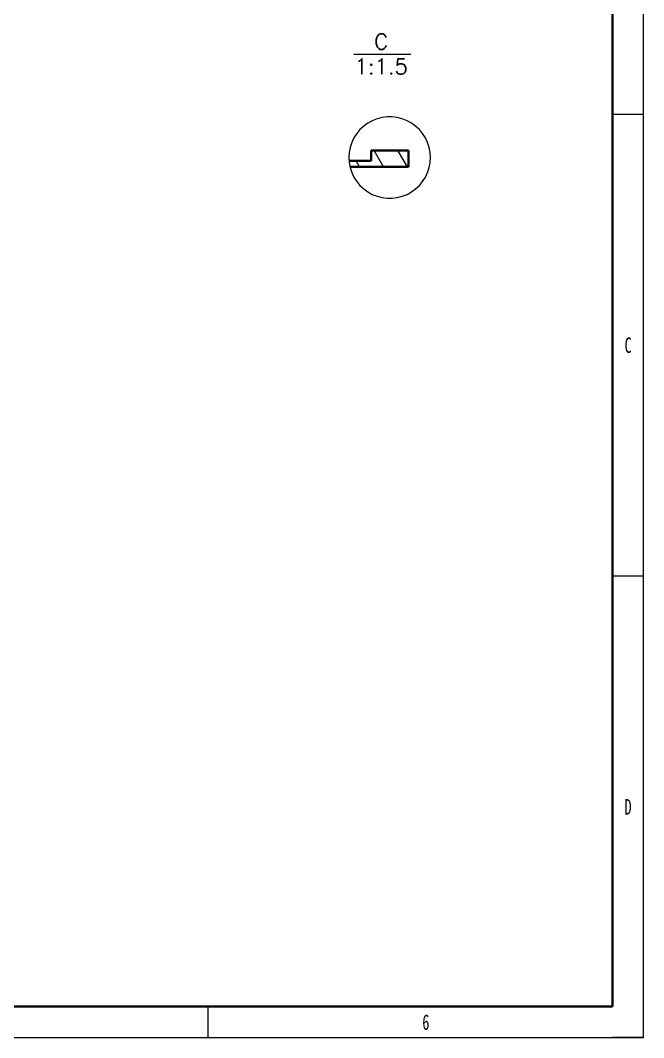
# Model space of a CAD drawing. Header units: millimetres. Extents: x -631 to 3210, y -561 to 2288.
# Drawn here: x 329.5 to 630, y -445.5 to 45.4 of the extents above; entities that cross this region are included whole.
import ezdxf
from ezdxf.enums import TextEntityAlignment as Align
from ezdxf.xclip import XClip

# ---------------------------------------------------------------- set-up
doc = ezdxf.new("R2010")
doc.units = ezdxf.units.MM
doc.header["$XCLIPFRAME"] = 2
doc.layers.get('0').update_dxf_attribs({"lineweight": 18})
for name, color, linetype, lineweight in [('尺寸线层', 3, 'Continuous', 18), ('粗实线层', 7, 'Continuous', 35), ('细实线层', 7, 'Continuous', 18)]:
    doc.layers.add(name, color=color, linetype=linetype, lineweight=lineweight)
doc.styles.get("Standard").update_dxf_attribs({"font": 'txt.shx', "bigfont": 'gbcbig.shx'})
doc.styles.add('标准', font='', dxfattribs={"width": 0.667})
doc.styles.get('标准').set_extended_font_data('宋体')

# ---------------------------------------------------------------- blocks, each defined once
blk = doc.blocks.new('*X1')
at = {"layer": '粗实线层'}
for p, q in [((205, -143.5), (205, 143.5)), ((-185, -143.5), (205, -143.5))]:
    blk.add_line(p, q, dxfattribs=at)
at = {"layer": '细实线层'}
for p, q in [((210, -148.5), (210, 148.5)), ((210, 0), (205, 0)), ((210, -74.25), (205, -74.25)), ((140, -148.5), (140, -143.5)), ((210, -148.5), (210, -143.5)), ((-210, -148.5), (210, -148.5)), ((210, -148.5), (205, -148.5))]:
    blk.add_line(p, q, dxfattribs=at)
at = {"layer": '尺寸线层', "style": '标准'}
for tag, height, width, p in [('T1', 2.5, 0.667, (-175, 146)), ('T2', 2.5, 0.667, (-105, 146)), ('T3', 2.5, 0.667, (-35, 146)), ('T4', 2.5, 0.667, (35, 146)), ('T5', 2.5, 0.667, (105, 146)), ('T6', 2.5, 0.667, (175, 146)), ('R1', 2.5, 0.667, (207.5, 111.38)), ('SQE', 3.5, 0.667, (-188.18, 80.99)), ('试制车间', 3.5, 0.28375, (-188.18, 73.99)), ('涂装车间（装配）', 3.5, 0.147264, (-188.18, 66.99)), ('涂装车间（涂装）', 3.5, 0.147264, (-188.18, 59.99)), ('国际内装车间', 3.5, 0.189302, (-188.18, 52.99)), ('地铁复合车间', 3.5, 0.186278, (-188.18, 46.02)), ('屏蔽门车间', 3.5, 0.225254, (-188.18, 39.14)), ('R2', 2.5, 0.667, (207.5, 37.12)), ('电器车间', 3.5, 0.292284, (-188.18, 32.21)), ('玻璃钢车间', 3.5, 0.225603, (-188.18, 25.29)), ('城轨内装车间', 3.5, 0.186278, (-188.18, 18.29)), ('不锈钢箱体车间', 3.5, 0.15932, (-188.18, 11.29)), ('门系统总装车间', 3.5, 0.161527, (-188.18, 4.29)), ('座椅厨房车间', 3.5, 0.186516, (-188.18, -2.71)), ('碳钢车间', 3.5, 0.28375, (-188.18, -9.71)), ('铝不锈钢车间', 3.5, 0.186397, (-188.18, -16.71)), ('风挡车间', 3.5, 0.284026, (-188.18, -23.71)), ('风道车间', 3.5, 0.284026, (-188.18, -30.71)), ('动车内装车间', 3.5, 0.186397, (-188.18, -37.71)), ('R3', 2.5, 0.667, (207.5, -37.12)), ('采购部', 3.5, 0.378308, (-188.18, -44.71)), ('检修服务部', 3.5, 0.223014, (-188.18, -51.71)), ('品管部', 3.5, 0.389426, (-188.18, -58.71)), ('生产保障部', 3.5, 0.223356, (-188.18, -65.71)), ('工业化部', 3.5, 0.281557, (-188.18, -72.71)), ('研发部', 3.5, 0.3788, (-188.18, -79.71)), ('旧底图总号', 3, 0.667, (-197.5, -100.5)), ('R4', 2.5, 0.667, (207.5, -111.38)), ('底图总号', 3, 0.667, (-197.5, -113.5)), ('签字', 3, 0.667, (-197.5, -126.5)), ('日期', 3, 0.667, (-197.5, -139.5)), ('B1', 2.5, 0.667, (-175, -146)), ('B2', 2.5, 0.667, (-105, -146)), ('B3', 2.5, 0.667, (-35, -146)), ('B4', 2.5, 0.667, (35, -146)), ('B5', 2.5, 0.667, (105, -146)), ('B6', 2.5, 0.667, (175, -146))]:
    blk.add_attdef(tag, text='', height=height, dxfattribs=dict(at, width=width)).set_placement(p, align=Align.MIDDLE_CENTER)
at = {"layer": '尺寸线层', "style": '标准', "width": 0.667}
blk.add_attdef('图号', text='', height=5.33, rotation=180, dxfattribs=at).set_placement((-160, 138.5), align=Align.MIDDLE_CENTER)
blk = doc.blocks.new('*X55')
at = {"layer": '细实线层', "color": 0}
blk.add_line((-13.75, 0), (13.75, 0), dxfattribs=at)
at = {"layer": '尺寸线层', "color": 0, "char_height": 7.5}
for s, insert, width, attachment_point in [('C', (-0.54, 2.25), 9.6429, 8), ('1:1.5', (-0.54, -2.25), 41.25, 2)]:
    blk.add_mtext(s, dxfattribs=dict(at, insert=insert, width=width, attachment_point=attachment_point))
blk = doc.blocks.new('*X56')
at = {"color": 7, "lineweight": 35}
for p, q in [((-2.28, 9.55), (-2.28, -4.58)), ((-0.78, 9.79), (-0.78, 4.42))]:
    blk.add_line(p, q, dxfattribs=at)
at = {"color": 7, "lineweight": 13, "ltscale": 0.043301}
blk.add_line((-2.28, 7.24), (-0.78, 8.1), dxfattribs=at)
at = {"color": 7, "lineweight": 13, "ltscale": 0.11547}
for p, q in [((-2.28, 1.46), (1.72, 3.77)), ((-2.28, -4.31), (1.72, -2))]:
    blk.add_line(p, q, dxfattribs=at)
at = {"color": 7, "lineweight": 35, "ltscale": 0.0625}
blk.add_line((1.72, 4.42), (-0.78, 4.42), dxfattribs=at)
at = {"color": 7, "lineweight": 35, "ltscale": 0.225}
blk.add_line((1.72, 4.42), (1.72, -4.58), dxfattribs=at)
at = {"color": 7, "lineweight": 35, "ltscale": 0.1}
blk.add_line((-2.28, -4.58), (1.72, -4.58), dxfattribs=at)

msp = doc.modelspace()

# ---------------------------------------------------------------- block references
ref = msp.add_blockref('*X1', (0, 0), dxfattribs=dict(xscale=3, yscale=3, zscale=3))
ref.add_attrib('B6', '6', dxfattribs={"layer": '尺寸线层', "height": 7.5, "style": '标准', "width": 0.667}).set_placement((525, -438), align=Align.MIDDLE_CENTER)
ref.add_attrib('R3', 'C', dxfattribs={"layer": '尺寸线层', "height": 7.5, "style": '标准', "width": 0.667}).set_placement((622.5, -111.375), align=Align.MIDDLE_CENTER)
ref.add_attrib('R4', 'D', dxfattribs={"layer": '尺寸线层', "height": 7.5, "style": '标准', "width": 0.667}).set_placement((622.5, -334.125), align=Align.MIDDLE_CENTER)
msp.add_blockref('*X55', (504.029, 29.131))
ref = msp.add_blockref('*X56', (507.546, -20.809), dxfattribs=dict(xscale=2, yscale=2, zscale=2, rotation=90))
XClip(ref).set_block_clipping_path([(0, -9.8183014275), (1.230559466, -9.7408811882), (2.4417122742, -9.5098414336), (3.6143578211, -9.1288257987), (4.7300027862, -8.6038431276), (5.7710527817, -7.9431727108), (6.7210898274, -7.1572337152), (7.5651312715, -6.2584208685), (8.2898660763, -5.2609089861), (8.8838647409, -4.1804294262), (9.3377595516, -3.034021997), (9.6443923161, -1.8397662285), (9.7989272524, -0.6164962475), (9.7989272524, 0.6164962475), (9.6443923161, 1.8397662285), (9.3377595516, 3.034021997), (8.8838647409, 4.1804294262), (8.2898660763, 5.2609089861), (7.5651312715, 6.2584208685), (6.7210898274, 7.1572337152), (5.7710527817, 7.9431727108), (4.7300027862, 8.6038431276), (3.6143578211, 9.1288257987), (2.4417122742, 9.5098414336), (1.230559466, 9.7408811882), (0, 9.8183014275), (-1.230559466, 9.7408811882), (-2.4417122742, 9.5098414336), (-3.6143578211, 9.1288257987), (-4.7300027862, 8.6038431276), (-5.7710527817, 7.9431727108), (-6.7210898274, 7.1572337152), (-7.5651312715, 6.2584208685), (-8.2898660763, 5.2609089861), (-8.8838647409, 4.1804294262), (-9.3377595516, 3.034021997), (-9.6443923161, 1.8397662285), (-9.7989272524, 0.6164962475), (-9.7989272524, -0.6164962475), (-9.6443923161, -1.8397662285), (-9.3377595516, -3.034021997), (-8.8838647409, -4.1804294262), (-8.2898660763, -5.2609089861), (-7.5651312715, -6.2584208685), (-6.7210898274, -7.1572337152), (-5.7710527817, -7.9431727108), (-4.7300027862, -8.6038431276), (-3.6143578211, -9.1288257987), (-2.4417122742, -9.5098414336), (-1.230559466, -9.7408811882)])

doc.saveas('drawing.dxf')
